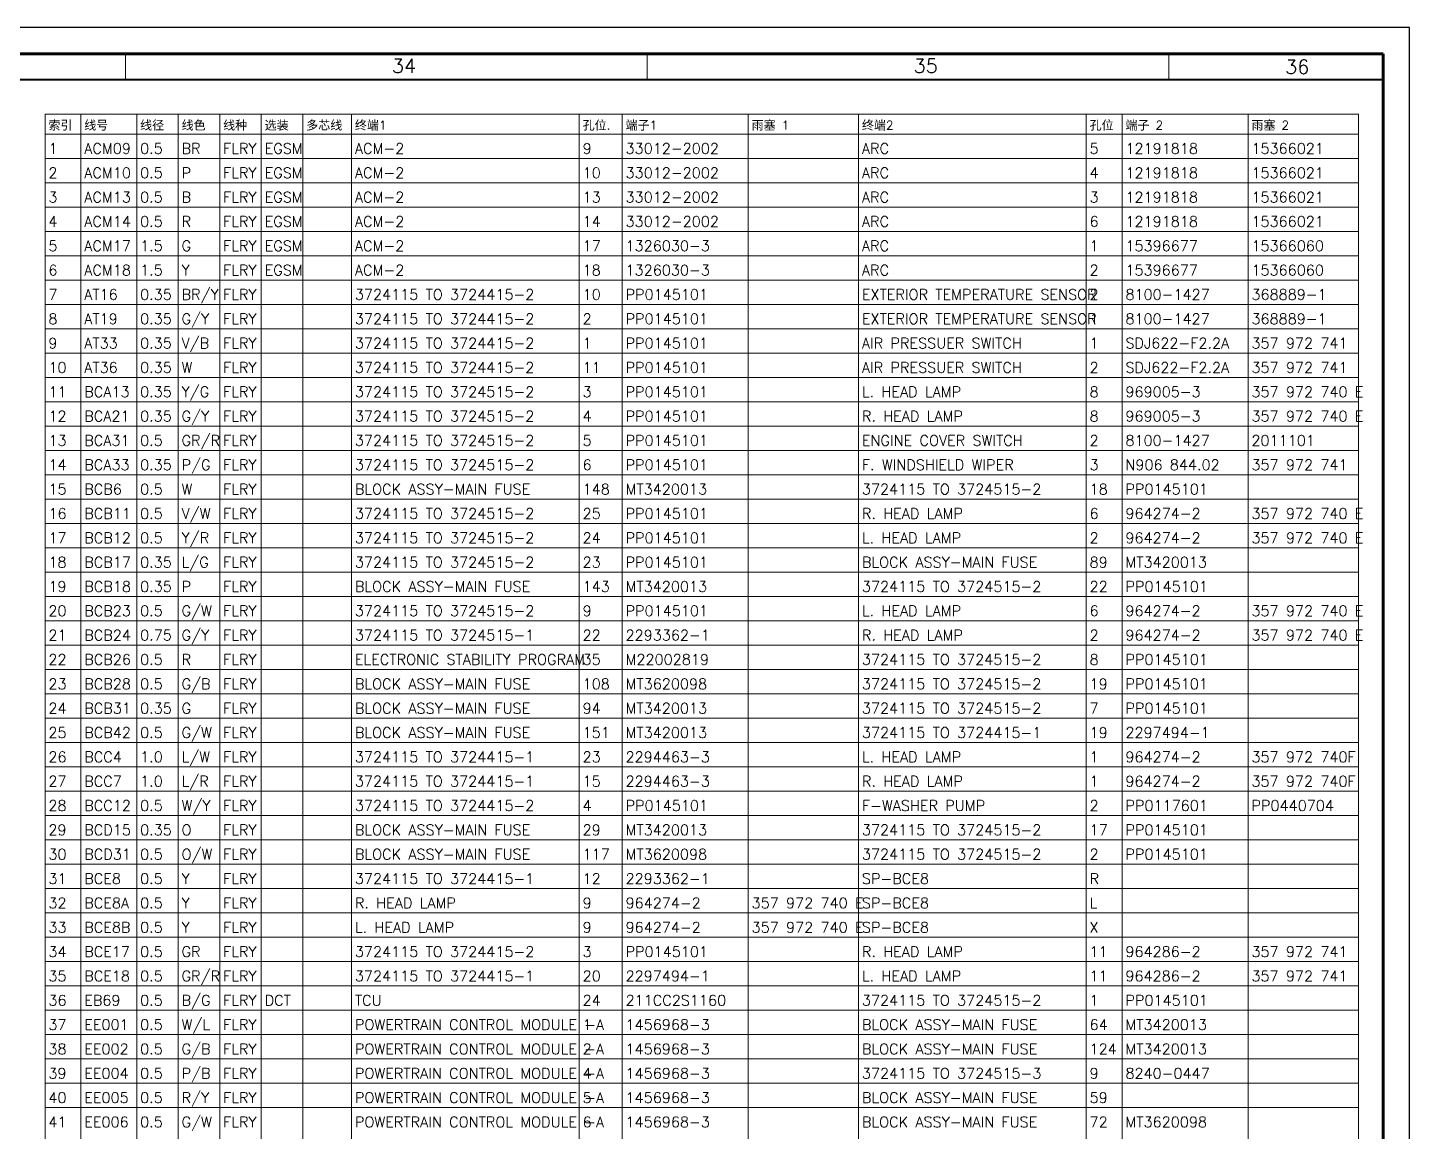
# Model space of a CAD drawing. Header units: millimetres. Extents: x 6 to 3615, y 6 to 858.
# Drawn here: x 3347.2 to 3615.2, y 643.4 to 857.5 of the extents above; entities that cross this region are included whole.
import ezdxf

# ---------------------------------------------------------------- set-up
doc = ezdxf.new("R2010")
doc.units = ezdxf.units.MM
doc.styles.add('Simplex_Style', font='simplex_.ttf')

msp = doc.modelspace()

# ---------------------------------------------------------------- linework, layer by layer
at = {"color": 0, "linetype": 'Continuous', "lineweight": 30, "flags": 128}
for points in [[(3615.15, 857.52), (1208.83, 857.52)], [(3615.15, 6.51), (3615.15, 857.52)], [(31.89, 847.4), (3610.09, 847.4)], [(3610.09, 847.43), (1234.13, 847.43)], [(3610.09, 847.43), (1234.13, 847.43)]]:
    msp.add_lwpolyline(points, dxfattribs=at)
at = {"color": 0, "linetype": 'Continuous', "lineweight": 70, "flags": 128}
for points in [[(3610.09, 852.46), (26.83, 852.46)], [(3610.09, 11.57), (3610.09, 852.46)], [(3610.09, 11.66), (3610.09, 847.43)]]:
    msp.add_lwpolyline(points, dxfattribs=at)
at = {"color": 0, "linetype": 'Continuous', "lineweight": 13, "flags": 128}
for points in [[(3366.14, 847.4), (3366.14, 852.46)], [(3467.33, 847.4), (3467.33, 852.46)], [(3568.53, 847.4), (3568.53, 852.46)], [(3610.09, 11.66), (3610.09, 847.43)], [(3350.54, 840.76), (3605.26, 840.76)], [(3350.54, 840.76), (3350.54, 175.89)], [(3350.54, 840.76), (3605.26, 840.76)], [(3357.48, 840.76), (3357.48, 175.89)], [(3368.32, 840.76), (3368.32, 175.89)], [(3376.37, 840.76), (3376.37, 175.89)], [(3384.43, 840.76), (3384.43, 175.89)], [(3392.48, 840.76), (3392.48, 175.89)], [(3400.54, 840.76), (3400.54, 175.89)], [(3409.98, 840.76), (3409.98, 175.89)], [(3454.15, 840.76), (3454.15, 175.89)], [(3462.48, 840.76), (3462.48, 175.89)], [(3486.93, 840.76), (3486.93, 175.89)], [(3508.32, 840.76), (3508.32, 175.89)], [(3552.48, 840.76), (3552.48, 175.89)], [(3559.43, 840.76), (3559.43, 175.89)], [(3583.87, 840.76), (3583.87, 175.89)], [(3605.26, 840.76), (3605.26, 175.89)], [(3350.54, 836.88), (3605.26, 836.88)], [(3350.54, 832.15), (3605.26, 832.15)], [(3350.54, 827.43), (3605.26, 827.43)], [(3350.54, 822.71), (3605.26, 822.71)], [(3350.54, 817.99), (3605.26, 817.99)], [(3350.54, 813.27), (3605.26, 813.27)], [(3350.54, 808.55), (3605.26, 808.55)], [(3350.54, 803.83), (3605.26, 803.83)], [(3350.54, 799.1), (3605.26, 799.1)], [(3350.54, 794.38), (3605.26, 794.38)], [(3350.54, 789.66), (3605.26, 789.66)], [(3350.54, 784.94), (3605.26, 784.94)], [(3350.54, 780.22), (3605.26, 780.22)], [(3350.54, 775.5), (3605.26, 775.5)], [(3350.54, 770.78), (3605.26, 770.78)], [(3350.54, 766.05), (3605.26, 766.05)], [(3350.54, 761.33), (3605.26, 761.33)], [(3350.54, 756.61), (3605.26, 756.61)], [(3350.54, 751.89), (3605.26, 751.89)], [(3350.54, 747.17), (3605.26, 747.17)], [(3350.54, 742.45), (3605.26, 742.45)], [(3350.54, 737.73), (3605.26, 737.73)], [(3350.54, 733.01), (3605.26, 733.01)], [(3350.54, 728.28), (3605.26, 728.28)], [(3350.54, 723.56), (3605.26, 723.56)], [(3350.54, 718.84), (3605.26, 718.84)], [(3350.54, 714.12), (3605.26, 714.12)], [(3350.54, 709.4), (3605.26, 709.4)], [(3350.54, 704.68), (3605.26, 704.68)], [(3350.54, 699.96), (3605.26, 699.96)], [(3350.54, 695.23), (3605.26, 695.23)], [(3350.54, 690.51), (3605.26, 690.51)], [(3350.54, 685.79), (3605.26, 685.79)], [(3350.54, 681.07), (3605.26, 681.07)], [(3350.54, 676.35), (3605.26, 676.35)], [(3350.54, 671.63), (3605.26, 671.63)], [(3350.54, 666.91), (3605.26, 666.91)], [(3350.54, 662.18), (3605.26, 662.18)], [(3350.54, 657.46), (3605.26, 657.46)], [(3350.54, 652.74), (3605.26, 652.74)], [(3350.54, 648.02), (3605.26, 648.02)]]:
    msp.add_lwpolyline(points, dxfattribs=at)

# ---------------------------------------------------------------- texts
at = {"color": 0, "linetype": 'Continuous', "style": 'Simplex_Style'}
for s, height, p in [('34', 2.733, (3417.81, 848.73)), ('35', 2.733, (3519, 848.73)), ('36', 2.733, (3591.07, 848.54)), ('索引', 1.709, (3351.19, 837.73)), ('线号', 1.709, (3358.14, 837.73)), ('线径', 1.709, (3368.97, 837.73)), ('线色', 1.709, (3377.02, 837.73)), ('线种', 1.709, (3385.08, 837.73)), ('选装', 1.709, (3393.13, 837.73)), ('多芯线', 1.709, (3401.19, 837.73)), ('终端1', 1.709, (3410.63, 837.73)), ('孔位.', 1.709, (3454.8, 837.73)), ('端子1', 1.709, (3463.13, 837.73)), ('雨塞 1', 1.709, (3487.58, 837.73)), ('终端2', 1.709, (3508.97, 837.73)), ('孔位', 1.709, (3553.13, 837.73)), ('端子 2', 1.709, (3560.08, 837.73)), ('雨塞 2', 1.709, (3584.52, 837.73)), ('1', 2.05, (3351.19, 833.05)), ('ACM09', 2.051, (3358.14, 833.05)), ('0.5', 2.051, (3368.97, 833.05)), ('BR', 2.051, (3377.02, 833.05)), ('FLRY', 2.051, (3385.08, 833.05)), ('EGSM', 2.051, (3393.13, 833.05)), ('ACM-2', 2.051, (3410.63, 833.05)), ('9', 2.05, (3454.8, 833.05)), ('33012-2002', 2.051, (3463.13, 833.05)), ('ARC', 2.051, (3508.97, 833.05)), ('5', 2.05, (3553.13, 833.05)), ('12191818', 2.051, (3560.08, 833.05)), ('15366021', 2.051, (3584.52, 833.05)), ('2', 2.05, (3351.19, 828.33)), ('ACM10', 2.051, (3358.14, 828.33)), ('0.5', 2.051, (3368.97, 828.33)), ('P', 2.05, (3377.02, 828.33)), ('FLRY', 2.051, (3385.08, 828.33)), ('EGSM', 2.051, (3393.13, 828.33)), ('ACM-2', 2.051, (3410.63, 828.33)), ('10', 2.051, (3454.8, 828.33)), ('33012-2002', 2.051, (3463.13, 828.33)), ('ARC', 2.051, (3508.97, 828.33)), ('4', 2.05, (3553.13, 828.33)), ('12191818', 2.051, (3560.08, 828.33)), ('15366021', 2.051, (3584.52, 828.33)), ('3', 2.05, (3351.19, 823.61)), ('ACM13', 2.051, (3358.14, 823.61)), ('0.5', 2.051, (3368.97, 823.61)), ('B', 2.05, (3377.02, 823.61)), ('FLRY', 2.051, (3385.08, 823.61)), ('EGSM', 2.051, (3393.13, 823.61)), ('ACM-2', 2.051, (3410.63, 823.61)), ('13', 2.051, (3454.8, 823.61)), ('33012-2002', 2.051, (3463.13, 823.61)), ('ARC', 2.051, (3508.97, 823.61)), ('3', 2.05, (3553.13, 823.61)), ('12191818', 2.051, (3560.08, 823.61)), ('15366021', 2.051, (3584.52, 823.61)), ('4', 2.05, (3351.19, 818.89)), ('ACM14', 2.051, (3358.14, 818.89)), ('0.5', 2.051, (3368.97, 818.89)), ('R', 2.05, (3377.02, 818.89)), ('FLRY', 2.051, (3385.08, 818.89)), ('EGSM', 2.051, (3393.13, 818.89)), ('ACM-2', 2.051, (3410.63, 818.89)), ('14', 2.051, (3454.8, 818.89)), ('33012-2002', 2.051, (3463.13, 818.89)), ('ARC', 2.051, (3508.97, 818.89)), ('6', 2.05, (3553.13, 818.89)), ('12191818', 2.051, (3560.08, 818.89)), ('15366021', 2.051, (3584.52, 818.89)), ('5', 2.05, (3351.19, 814.17)), ('ACM17', 2.051, (3358.14, 814.17)), ('1.5', 2.051, (3368.97, 814.17)), ('G', 2.05, (3377.02, 814.17)), ('FLRY', 2.051, (3385.08, 814.17)), ('EGSM', 2.051, (3393.13, 814.17)), ('ACM-2', 2.051, (3410.63, 814.17)), ('17', 2.051, (3454.8, 814.17)), ('1326030-3', 2.051, (3463.13, 814.17)), ('ARC', 2.051, (3508.97, 814.17)), ('1', 2.05, (3553.13, 814.17)), ('15396677', 2.051, (3560.08, 814.17)), ('15366060', 2.051, (3584.52, 814.17)), ('6', 2.05, (3351.19, 809.45)), ('ACM18', 2.051, (3358.14, 809.45)), ('1.5', 2.051, (3368.97, 809.45)), ('Y', 2.05, (3377.02, 809.45)), ('FLRY', 2.051, (3385.08, 809.45)), ('EGSM', 2.051, (3393.13, 809.45)), ('ACM-2', 2.051, (3410.63, 809.45)), ('18', 2.051, (3454.8, 809.45)), ('1326030-3', 2.051, (3463.13, 809.45)), ('ARC', 2.051, (3508.97, 809.45)), ('2', 2.05, (3553.13, 809.45)), ('15396677', 2.051, (3560.08, 809.45)), ('15366060', 2.051, (3584.52, 809.45)), ('7', 2.05, (3351.19, 804.73)), ('AT16', 2.051, (3358.14, 804.73)), ('0.35', 2.051, (3368.97, 804.73)), ('BR/Y', 2.051, (3377.02, 804.73)), ('FLRY', 2.051, (3385.08, 804.73)), ('3724115 TO 3724415-2', 2.0508, (3410.63, 804.73)), ('10', 2.051, (3454.8, 804.73)), ('PP0145101', 2.051, (3463.13, 804.73)), ('EXTERIOR TEMPERATURE SENSOR', 2.0508, (3508.97, 804.73)), ('2', 2.05, (3553.13, 804.73)), ('8100-1427', 2.051, (3560.08, 804.73)), ('368889-1', 2.051, (3584.52, 804.73)), ('8', 2.05, (3351.19, 800.01)), ('AT19', 2.051, (3358.14, 800.01)), ('0.35', 2.051, (3368.97, 800.01)), ('G/Y', 2.051, (3377.02, 800.01)), ('FLRY', 2.051, (3385.08, 800.01)), ('3724115 TO 3724415-2', 2.0508, (3410.63, 800.01)), ('2', 2.05, (3454.8, 800.01)), ('PP0145101', 2.051, (3463.13, 800.01)), ('EXTERIOR TEMPERATURE SENSOR', 2.0508, (3508.97, 800.01)), ('1', 2.05, (3553.13, 800.01)), ('8100-1427', 2.051, (3560.08, 800.01)), ('368889-1', 2.051, (3584.52, 800.01)), ('9', 2.05, (3351.19, 795.28)), ('AT33', 2.051, (3358.14, 795.28)), ('0.35', 2.051, (3368.97, 795.28)), ('V/B', 2.051, (3377.02, 795.28)), ('FLRY', 2.051, (3385.08, 795.28)), ('3724115 TO 3724415-2', 2.0508, (3410.63, 795.28)), ('1', 2.05, (3454.8, 795.28)), ('PP0145101', 2.051, (3463.13, 795.28)), ('AIR PRESSUER SWITCH', 2.0508, (3508.97, 795.28)), ('1', 2.05, (3553.13, 795.28)), ('SDJ622-F2.2A', 2.0508, (3560.08, 795.28)), ('357 972 741', 2.0508, (3584.52, 795.28)), ('10', 2.051, (3351.19, 790.56)), ('AT36', 2.051, (3358.14, 790.56)), ('0.35', 2.051, (3368.97, 790.56)), ('W', 2.05, (3377.02, 790.56)), ('FLRY', 2.051, (3385.08, 790.56)), ('3724115 TO 3724415-2', 2.0508, (3410.63, 790.56)), ('11', 2.051, (3454.8, 790.56)), ('PP0145101', 2.051, (3463.13, 790.56)), ('AIR PRESSUER SWITCH', 2.0508, (3508.97, 790.56)), ('2', 2.05, (3553.13, 790.56)), ('SDJ622-F2.2A', 2.0508, (3560.08, 790.56)), ('357 972 741', 2.0508, (3584.52, 790.56)), ('Y/G', 2.051, (3377.02, 785.84)), ('11', 2.051, (3351.19, 785.84)), ('BCA13', 2.051, (3358.14, 785.84)), ('0.35', 2.051, (3368.97, 785.84)), ('FLRY', 2.051, (3385.08, 785.84)), ('3724115 TO 3724515-2', 2.0508, (3410.63, 785.84)), ('3', 2.05, (3454.8, 785.84)), ('PP0145101', 2.051, (3463.13, 785.84)), ('L. HEAD LAMP', 2.0508, (3508.97, 785.84)), ('8', 2.05, (3553.13, 785.84)), ('969005-3', 2.051, (3560.08, 785.84)), ('357 972 740 E', 2.0508, (3584.52, 785.84)), ('12', 2.051, (3351.19, 781.12)), ('BCA21', 2.051, (3358.14, 781.12)), ('0.35', 2.051, (3368.97, 781.12)), ('G/Y', 2.051, (3377.02, 781.12)), ('FLRY', 2.051, (3385.08, 781.12)), ('3724115 TO 3724515-2', 2.0508, (3410.63, 781.12)), ('4', 2.05, (3454.8, 781.12)), ('PP0145101', 2.051, (3463.13, 781.12)), ('R. HEAD LAMP', 2.0508, (3508.97, 781.12)), ('8', 2.05, (3553.13, 781.12)), ('969005-3', 2.051, (3560.08, 781.12)), ('357 972 740 E', 2.0508, (3584.52, 781.12)), ('13', 2.051, (3351.19, 776.4)), ('BCA31', 2.051, (3358.14, 776.4)), ('0.5', 2.051, (3368.97, 776.4)), ('GR/R', 2.051, (3377.02, 776.4)), ('FLRY', 2.051, (3385.08, 776.4)), ('3724115 TO 3724515-2', 2.0508, (3410.63, 776.4)), ('5', 2.05, (3454.8, 776.4)), ('PP0145101', 2.051, (3463.13, 776.4)), ('ENGINE COVER SWITCH', 2.0508, (3508.97, 776.4)), ('2', 2.05, (3553.13, 776.4)), ('8100-1427', 2.051, (3560.08, 776.4)), ('2011101', 2.051, (3584.52, 776.4)), ('14', 2.051, (3351.19, 771.68)), ('BCA33', 2.051, (3358.14, 771.68)), ('0.35', 2.051, (3368.97, 771.68)), ('P/G', 2.051, (3377.02, 771.68)), ('FLRY', 2.051, (3385.08, 771.68)), ('3724115 TO 3724515-2', 2.0508, (3410.63, 771.68)), ('6', 2.05, (3454.8, 771.68)), ('PP0145101', 2.051, (3463.13, 771.68)), ('F. WINDSHIELD WIPER', 2.0508, (3508.97, 771.68)), ('3', 2.05, (3553.13, 771.68)), ('N906 844.02', 2.0508, (3560.08, 771.68)), ('357 972 741', 2.0508, (3584.52, 771.68)), ('15', 2.051, (3351.19, 766.96)), ('BCB6', 2.051, (3358.14, 766.96)), ('0.5', 2.051, (3368.97, 766.96)), ('W', 2.05, (3377.02, 766.96)), ('FLRY', 2.051, (3385.08, 766.96)), ('BLOCK ASSY-MAIN FUSE', 2.0508, (3410.63, 766.96)), ('148', 2.051, (3454.8, 766.96)), ('MT3420013', 2.051, (3463.13, 766.96)), ('3724115 TO 3724515-2', 2.0508, (3508.97, 766.96)), ('18', 2.051, (3553.13, 766.96)), ('PP0145101', 2.051, (3560.08, 766.96)), ('16', 2.051, (3351.19, 762.23)), ('BCB11', 2.051, (3358.14, 762.23)), ('0.5', 2.051, (3368.97, 762.23)), ('V/W', 2.051, (3377.02, 762.23)), ('FLRY', 2.051, (3385.08, 762.23)), ('3724115 TO 3724515-2', 2.0508, (3410.63, 762.23)), ('25', 2.051, (3454.8, 762.23)), ('PP0145101', 2.051, (3463.13, 762.23)), ('R. HEAD LAMP', 2.0508, (3508.97, 762.23)), ('6', 2.05, (3553.13, 762.23)), ('964274-2', 2.051, (3560.08, 762.23)), ('357 972 740 E', 2.0508, (3584.52, 762.23)), ('17', 2.051, (3351.19, 757.51)), ('BCB12', 2.051, (3358.14, 757.51)), ('0.5', 2.051, (3368.97, 757.51)), ('Y/R', 2.051, (3377.02, 757.51)), ('FLRY', 2.051, (3385.08, 757.51)), ('3724115 TO 3724515-2', 2.0508, (3410.63, 757.51)), ('24', 2.051, (3454.8, 757.51)), ('PP0145101', 2.051, (3463.13, 757.51)), ('L. HEAD LAMP', 2.0508, (3508.97, 757.51)), ('2', 2.05, (3553.13, 757.51)), ('964274-2', 2.051, (3560.08, 757.51)), ('357 972 740 E', 2.0508, (3584.52, 757.51)), ('18', 2.051, (3351.19, 752.79)), ('BCB17', 2.051, (3358.14, 752.79)), ('0.35', 2.051, (3368.97, 752.79)), ('L/G', 2.051, (3377.02, 752.79)), ('FLRY', 2.051, (3385.08, 752.79)), ('3724115 TO 3724515-2', 2.0508, (3410.63, 752.79)), ('23', 2.051, (3454.8, 752.79)), ('PP0145101', 2.051, (3463.13, 752.79)), ('BLOCK ASSY-MAIN FUSE', 2.0508, (3508.97, 752.79)), ('89', 2.051, (3553.13, 752.79)), ('MT3420013', 2.051, (3560.08, 752.79)), ('19', 2.051, (3351.19, 748.07)), ('BCB18', 2.051, (3358.14, 748.07)), ('0.35', 2.051, (3368.97, 748.07)), ('P', 2.05, (3377.02, 748.07)), ('FLRY', 2.051, (3385.08, 748.07)), ('BLOCK ASSY-MAIN FUSE', 2.0508, (3410.63, 748.07)), ('143', 2.051, (3454.8, 748.07)), ('MT3420013', 2.051, (3463.13, 748.07)), ('3724115 TO 3724515-2', 2.0508, (3508.97, 748.07)), ('22', 2.051, (3553.13, 748.07)), ('PP0145101', 2.051, (3560.08, 748.07)), ('20', 2.051, (3351.19, 743.35)), ('BCB23', 2.051, (3358.14, 743.35)), ('0.5', 2.051, (3368.97, 743.35)), ('G/W', 2.051, (3377.02, 743.35)), ('FLRY', 2.051, (3385.08, 743.35)), ('3724115 TO 3724515-2', 2.0508, (3410.63, 743.35)), ('9', 2.05, (3454.8, 743.35)), ('PP0145101', 2.051, (3463.13, 743.35)), ('L. HEAD LAMP', 2.0508, (3508.97, 743.35)), ('6', 2.05, (3553.13, 743.35)), ('964274-2', 2.051, (3560.08, 743.35)), ('357 972 740 E', 2.0508, (3584.52, 743.35)), ('21', 2.051, (3351.19, 738.63)), ('BCB24', 2.051, (3358.14, 738.63)), ('0.75', 2.051, (3368.97, 738.63)), ('G/Y', 2.051, (3377.02, 738.63)), ('FLRY', 2.051, (3385.08, 738.63)), ('3724115 TO 3724515-1', 2.0508, (3410.63, 738.63)), ('22', 2.051, (3454.8, 738.63)), ('2293362-1', 2.051, (3463.13, 738.63)), ('R. HEAD LAMP', 2.0508, (3508.97, 738.63)), ('2', 2.05, (3553.13, 738.63)), ('964274-2', 2.051, (3560.08, 738.63)), ('357 972 740 E', 2.0508, (3584.52, 738.63)), ('22', 2.051, (3351.19, 733.91)), ('BCB26', 2.051, (3358.14, 733.91)), ('0.5', 2.051, (3368.97, 733.91)), ('R', 2.05, (3377.02, 733.91)), ('FLRY', 2.051, (3385.08, 733.91)), ('ELECTRONIC STABILITY PROGRAM', 2.0508, (3410.63, 733.91)), ('35', 2.051, (3454.8, 733.91)), ('M22002819', 2.051, (3463.13, 733.91)), ('3724115 TO 3724515-2', 2.0508, (3508.97, 733.91)), ('8', 2.05, (3553.13, 733.91)), ('PP0145101', 2.051, (3560.08, 733.91)), ('G/B', 2.051, (3377.02, 729.18)), ('23', 2.051, (3351.19, 729.18)), ('BCB28', 2.051, (3358.14, 729.18)), ('0.5', 2.051, (3368.97, 729.18)), ('FLRY', 2.051, (3385.08, 729.18)), ('BLOCK ASSY-MAIN FUSE', 2.0508, (3410.63, 729.18)), ('108', 2.051, (3454.8, 729.18)), ('MT3620098', 2.051, (3463.13, 729.18)), ('3724115 TO 3724515-2', 2.0508, (3508.97, 729.18)), ('19', 2.051, (3553.13, 729.18)), ('PP0145101', 2.051, (3560.08, 729.18)), ('24', 2.051, (3351.19, 724.46)), ('BCB31', 2.051, (3358.14, 724.46)), ('0.35', 2.051, (3368.97, 724.46)), ('G', 2.05, (3377.02, 724.46)), ('FLRY', 2.051, (3385.08, 724.46)), ('BLOCK ASSY-MAIN FUSE', 2.0508, (3410.63, 724.46)), ('94', 2.051, (3454.8, 724.46)), ('MT3420013', 2.051, (3463.13, 724.46)), ('3724115 TO 3724515-2', 2.0508, (3508.97, 724.46)), ('7', 2.05, (3553.13, 724.46)), ('PP0145101', 2.051, (3560.08, 724.46)), ('25', 2.051, (3351.19, 719.74)), ('BCB42', 2.051, (3358.14, 719.74)), ('0.5', 2.051, (3368.97, 719.74)), ('G/W', 2.051, (3377.02, 719.74)), ('FLRY', 2.051, (3385.08, 719.74)), ('BLOCK ASSY-MAIN FUSE', 2.0508, (3410.63, 719.74)), ('151', 2.051, (3454.8, 719.74)), ('MT3420013', 2.051, (3463.13, 719.74)), ('3724115 TO 3724415-1', 2.0508, (3508.97, 719.74)), ('19', 2.051, (3553.13, 719.74)), ('2297494-1', 2.051, (3560.08, 719.74)), ('26', 2.051, (3351.19, 715.02)), ('BCC4', 2.051, (3358.14, 715.02)), ('1.0', 2.051, (3368.97, 715.02)), ('L/W', 2.051, (3377.02, 715.02)), ('FLRY', 2.051, (3385.08, 715.02)), ('3724115 TO 3724415-1', 2.0508, (3410.63, 715.02)), ('23', 2.051, (3454.8, 715.02)), ('2294463-3', 2.051, (3463.13, 715.02)), ('L. HEAD LAMP', 2.0508, (3508.97, 715.02)), ('1', 2.05, (3553.13, 715.02)), ('964274-2', 2.051, (3560.08, 715.02)), ('357 972 740F', 2.0508, (3584.52, 715.02)), ('27', 2.051, (3351.19, 710.3)), ('BCC7', 2.051, (3358.14, 710.3)), ('1.0', 2.051, (3368.97, 710.3)), ('L/R', 2.051, (3377.02, 710.3)), ('FLRY', 2.051, (3385.08, 710.3)), ('3724115 TO 3724415-1', 2.0508, (3410.63, 710.3)), ('15', 2.051, (3454.8, 710.3)), ('2294463-3', 2.051, (3463.13, 710.3)), ('R. HEAD LAMP', 2.0508, (3508.97, 710.3)), ('1', 2.05, (3553.13, 710.3)), ('964274-2', 2.051, (3560.08, 710.3)), ('357 972 740F', 2.0508, (3584.52, 710.3)), ('28', 2.051, (3351.19, 705.58)), ('BCC12', 2.051, (3358.14, 705.58)), ('0.5', 2.051, (3368.97, 705.58)), ('W/Y', 2.051, (3377.02, 705.58)), ('FLRY', 2.051, (3385.08, 705.58)), ('3724115 TO 3724415-2', 2.0508, (3410.63, 705.58)), ('4', 2.05, (3454.8, 705.58)), ('PP0145101', 2.051, (3463.13, 705.58)), ('F-WASHER PUMP', 2.0508, (3508.97, 705.58)), ('2', 2.05, (3553.13, 705.58)), ('PP0117601', 2.051, (3560.08, 705.58)), ('PP0440704', 2.051, (3584.52, 705.58)), ('29', 2.051, (3351.19, 700.86)), ('BCD15', 2.051, (3358.14, 700.86)), ('0.35', 2.051, (3368.97, 700.86)), ('O', 2.05, (3377.02, 700.86)), ('FLRY', 2.051, (3385.08, 700.86)), ('BLOCK ASSY-MAIN FUSE', 2.0508, (3410.63, 700.86)), ('29', 2.051, (3454.8, 700.86)), ('MT3420013', 2.051, (3463.13, 700.86)), ('3724115 TO 3724515-2', 2.0508, (3508.97, 700.86)), ('17', 2.051, (3553.13, 700.86)), ('PP0145101', 2.051, (3560.08, 700.86)), ('30', 2.051, (3351.19, 696.14)), ('BCD31', 2.051, (3358.14, 696.14)), ('0.5', 2.051, (3368.97, 696.14)), ('O/W', 2.051, (3377.02, 696.14)), ('FLRY', 2.051, (3385.08, 696.14)), ('BLOCK ASSY-MAIN FUSE', 2.0508, (3410.63, 696.14)), ('117', 2.051, (3454.8, 696.14)), ('MT3620098', 2.051, (3463.13, 696.14)), ('3724115 TO 3724515-2', 2.0508, (3508.97, 696.14)), ('2', 2.05, (3553.13, 696.14)), ('PP0145101', 2.051, (3560.08, 696.14)), ('31', 2.051, (3351.19, 691.41)), ('BCE8', 2.051, (3358.14, 691.41)), ('0.5', 2.051, (3368.97, 691.41)), ('Y', 2.05, (3377.02, 691.41)), ('FLRY', 2.051, (3385.08, 691.41)), ('3724115 TO 3724415-1', 2.0508, (3410.63, 691.41)), ('12', 2.051, (3454.8, 691.41)), ('2293362-1', 2.051, (3463.13, 691.41)), ('SP-BCE8', 2.051, (3508.97, 691.41)), ('R', 2.05, (3553.13, 691.41)), ('32', 2.051, (3351.19, 686.69)), ('BCE8A', 2.051, (3358.14, 686.69)), ('0.5', 2.051, (3368.97, 686.69)), ('Y', 2.05, (3377.02, 686.69)), ('FLRY', 2.051, (3385.08, 686.69)), ('R. HEAD LAMP', 2.0508, (3410.63, 686.69)), ('9', 2.05, (3454.8, 686.69)), ('964274-2', 2.051, (3463.13, 686.69)), ('357 972 740 E', 2.0508, (3487.58, 686.69)), ('SP-BCE8', 2.051, (3508.97, 686.69)), ('L', 2.05, (3553.13, 686.69)), ('33', 2.051, (3351.19, 681.97)), ('BCE8B', 2.051, (3358.14, 681.97)), ('0.5', 2.051, (3368.97, 681.97)), ('Y', 2.05, (3377.02, 681.97)), ('FLRY', 2.051, (3385.08, 681.97)), ('L. HEAD LAMP', 2.0508, (3410.63, 681.97)), ('9', 2.05, (3454.8, 681.97)), ('964274-2', 2.051, (3463.13, 681.97)), ('357 972 740 E', 2.0508, (3487.58, 681.97)), ('SP-BCE8', 2.051, (3508.97, 681.97)), ('X', 2.05, (3553.13, 681.97)), ('34', 2.051, (3351.19, 677.25)), ('BCE17', 2.051, (3358.14, 677.25)), ('0.5', 2.051, (3368.97, 677.25)), ('GR', 2.051, (3377.02, 677.25)), ('FLRY', 2.051, (3385.08, 677.25)), ('3724115 TO 3724415-2', 2.0508, (3410.63, 677.25)), ('3', 2.05, (3454.8, 677.25)), ('PP0145101', 2.051, (3463.13, 677.25)), ('R. HEAD LAMP', 2.0508, (3508.97, 677.25)), ('11', 2.051, (3553.13, 677.25)), ('964286-2', 2.051, (3560.08, 677.25)), ('357 972 741', 2.0508, (3584.52, 677.25)), ('35', 2.051, (3351.19, 672.53)), ('BCE18', 2.051, (3358.14, 672.53)), ('0.5', 2.051, (3368.97, 672.53)), ('GR/R', 2.051, (3377.02, 672.53)), ('FLRY', 2.051, (3385.08, 672.53)), ('3724115 TO 3724415-1', 2.0508, (3410.63, 672.53)), ('20', 2.051, (3454.8, 672.53)), ('2297494-1', 2.051, (3463.13, 672.53)), ('L. HEAD LAMP', 2.0508, (3508.97, 672.53)), ('11', 2.051, (3553.13, 672.53)), ('964286-2', 2.051, (3560.08, 672.53)), ('357 972 741', 2.0508, (3584.52, 672.53)), ('B/G', 2.051, (3377.02, 667.81)), ('36', 2.051, (3351.19, 667.81)), ('EB69', 2.051, (3358.14, 667.81)), ('0.5', 2.051, (3368.97, 667.81)), ('FLRY', 2.051, (3385.08, 667.81)), ('DCT', 2.051, (3393.13, 667.81)), ('TCU', 2.051, (3410.63, 667.81)), ('24', 2.051, (3454.8, 667.81)), ('211CC2S1160', 2.0508, (3463.13, 667.81)), ('3724115 TO 3724515-2', 2.0508, (3508.97, 667.81)), ('1', 2.05, (3553.13, 667.81)), ('PP0145101', 2.051, (3560.08, 667.81)), ('37', 2.051, (3351.19, 663.09)), ('EE001', 2.051, (3358.14, 663.09)), ('0.5', 2.051, (3368.97, 663.09)), ('W/L', 2.051, (3377.02, 663.09)), ('FLRY', 2.051, (3385.08, 663.09)), ('POWERTRAIN CONTROL MODULE -A', 2.0508, (3410.63, 663.09)), ('1', 2.05, (3454.8, 663.09)), ('1456968-3', 2.051, (3463.13, 663.09)), ('BLOCK ASSY-MAIN FUSE', 2.0508, (3508.97, 663.09)), ('64', 2.051, (3553.13, 663.09)), ('MT3420013', 2.051, (3560.08, 663.09)), ('38', 2.051, (3351.19, 658.36)), ('EE002', 2.051, (3358.14, 658.36)), ('0.5', 2.051, (3368.97, 658.36)), ('G/B', 2.051, (3377.02, 658.36)), ('FLRY', 2.051, (3385.08, 658.36)), ('POWERTRAIN CONTROL MODULE -A', 2.0508, (3410.63, 658.36)), ('2', 2.05, (3454.8, 658.36)), ('1456968-3', 2.051, (3463.13, 658.36)), ('BLOCK ASSY-MAIN FUSE', 2.0508, (3508.97, 658.36)), ('124', 2.051, (3553.13, 658.36)), ('MT3420013', 2.051, (3560.08, 658.36)), ('39', 2.051, (3351.19, 653.64)), ('EE004', 2.051, (3358.14, 653.64)), ('0.5', 2.051, (3368.97, 653.64)), ('P/B', 2.051, (3377.02, 653.64)), ('FLRY', 2.051, (3385.08, 653.64)), ('POWERTRAIN CONTROL MODULE -A', 2.0508, (3410.63, 653.64)), ('4', 2.05, (3454.8, 653.64)), ('1456968-3', 2.051, (3463.13, 653.64)), ('3724115 TO 3724515-3', 2.0508, (3508.97, 653.64)), ('9', 2.05, (3553.13, 653.64)), ('8240-0447', 2.051, (3560.08, 653.64)), ('R/Y', 2.051, (3377.02, 648.92)), ('40', 2.051, (3351.19, 648.92)), ('EE005', 2.051, (3358.14, 648.92)), ('0.5', 2.051, (3368.97, 648.92)), ('FLRY', 2.051, (3385.08, 648.92)), ('POWERTRAIN CONTROL MODULE -A', 2.0508, (3410.63, 648.92)), ('5', 2.05, (3454.8, 648.92)), ('1456968-3', 2.051, (3463.13, 648.92)), ('BLOCK ASSY-MAIN FUSE', 2.0508, (3508.97, 648.92)), ('59', 2.051, (3553.13, 648.92)), ('41', 2.051, (3351.19, 644.2)), ('EE006', 2.051, (3358.14, 644.2)), ('0.5', 2.051, (3368.97, 644.2)), ('G/W', 2.051, (3377.02, 644.2)), ('FLRY', 2.051, (3385.08, 644.2)), ('POWERTRAIN CONTROL MODULE -A', 2.0508, (3410.63, 644.2)), ('6', 2.05, (3454.8, 644.2)), ('1456968-3', 2.051, (3463.13, 644.2)), ('BLOCK ASSY-MAIN FUSE', 2.0508, (3508.97, 644.2)), ('72', 2.051, (3553.13, 644.2)), ('MT3620098', 2.051, (3560.08, 644.2))]:
    msp.add_text(s, height=height, dxfattribs=at).set_placement(p)

doc.saveas('drawing.dxf')
